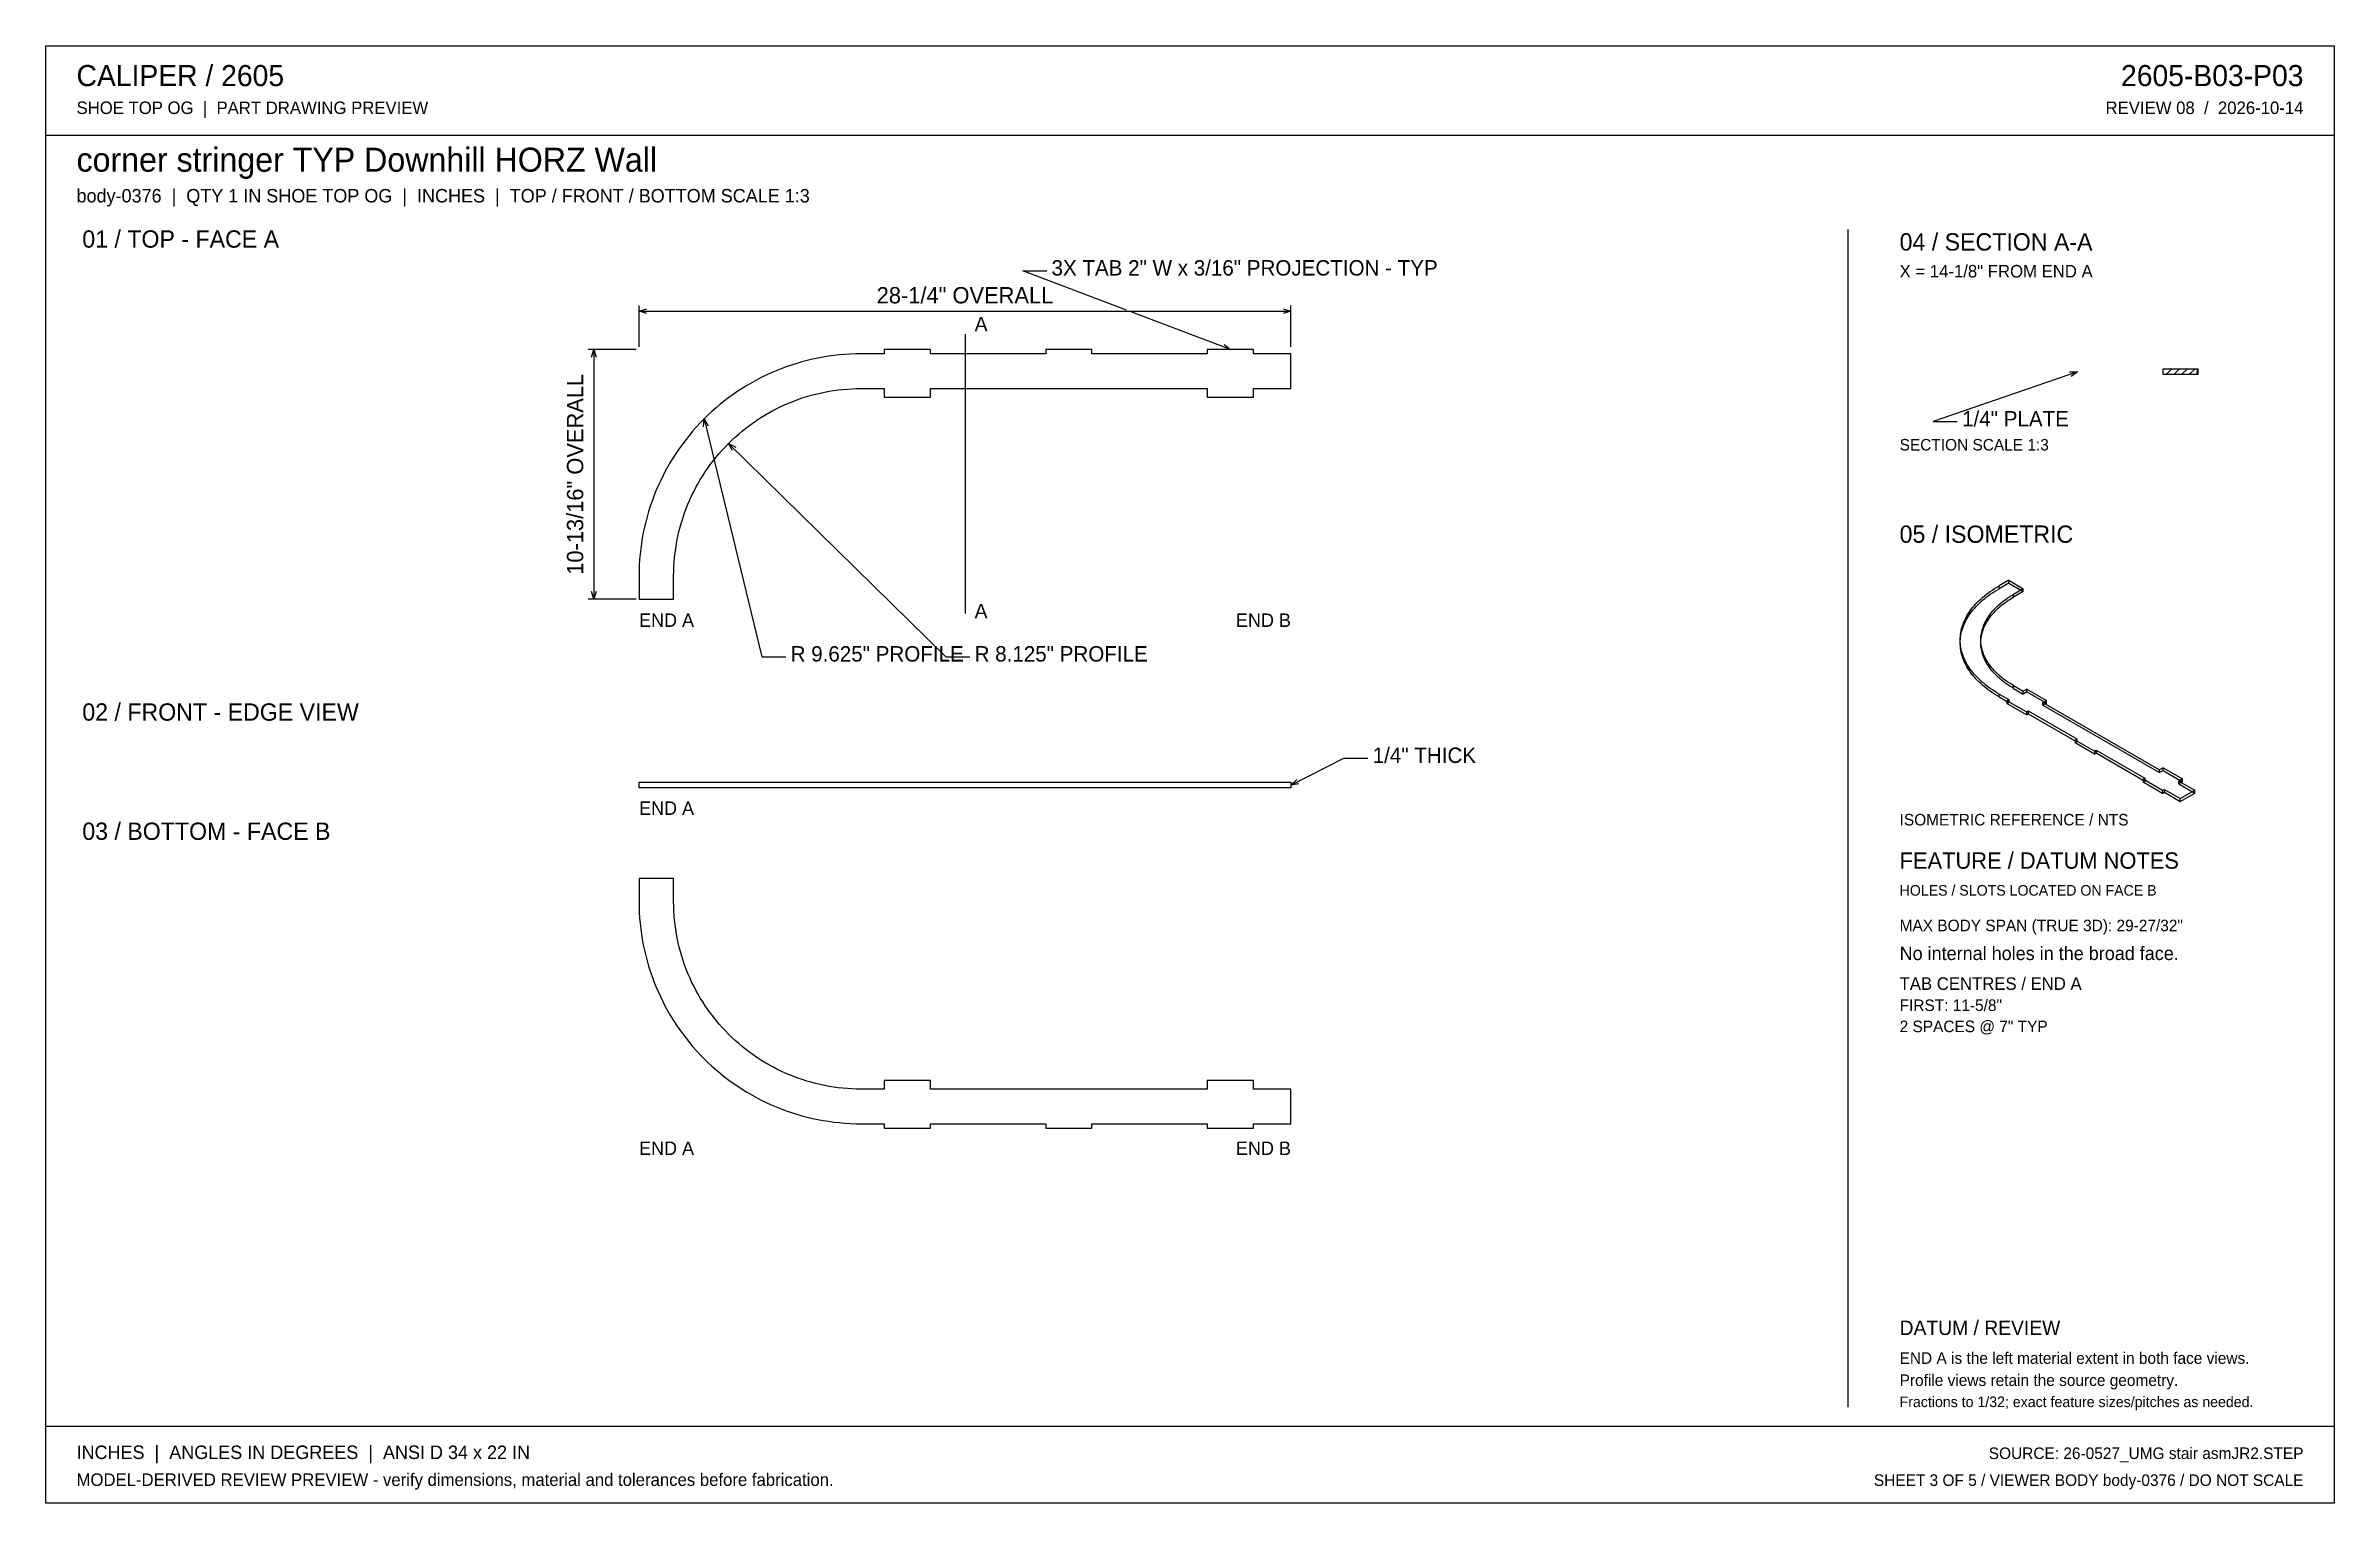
# Model space of a CAD drawing. Header units: inches. Extents: x 1.4 to 100.6, y 1.4 to 64.6.
import ezdxf
from ezdxf.enums import TextEntityAlignment as Align

# ---------------------------------------------------------------- set-up
doc = ezdxf.new("R2010")
doc.units = ezdxf.units.IN
doc.header["$MEASUREMENT"] = 0

msp = doc.modelspace()

# ---------------------------------------------------------------- linework, layer by layer
at = {"layer": 'ANNOTATION'}
for p, q in [((48.243, 53.128), (43.75, 54.833)), ((43.75, 54.833), (44.792, 54.833)), ((27.125, 51.542), (27.125, 53.333)), ((27.125, 53.083), (27.458, 53.188)), ((27.125, 53.083), (55.375, 53.083)), ((27.458, 52.979), (27.125, 53.083)), ((52.75, 51.417), (48.477, 53.039)), ((55.042, 53.188), (55.375, 53.083)), ((55.375, 53.083), (55.042, 52.979)), ((55.375, 51.542), (55.375, 53.333)), ((41.25, 52.083), (41.25, 39.979)), ((52.475, 51.632), (52.75, 51.417)), ((27, 51.417), (24.917, 51.417)), ((25.062, 51.083), (25.167, 51.417)), ((25.167, 51.417), (25.167, 40.604)), ((25.167, 51.417), (25.271, 51.083)), ((52.75, 51.417), (52.401, 51.438)), ((89.458, 50.458), (83.208, 48.292)), ((89.109, 50.448), (89.458, 50.458)), ((89.458, 50.458), (89.178, 50.251)), ((29.921, 48.062), (29.944, 48.41)), ((29.944, 48.41), (32.444, 38.104)), ((29.944, 48.41), (30.124, 48.111)), ((83.208, 48.292), (84.25, 48.292)), ((31.005, 47.349), (40.417, 38.104)), ((31.17, 47.042), (31.005, 47.349)), ((31.005, 47.349), (31.316, 47.19)), ((25.167, 40.604), (25.062, 40.937)), ((25.271, 40.937), (25.167, 40.604)), ((27, 40.604), (24.917, 40.604)), ((32.444, 38.104), (33.486, 38.104)), ((40.417, 38.104), (41.458, 38.104)), ((55.375, 32.542), (57.667, 33.708)), ((55.375, 32.542), (55.625, 32.786)), ((57.667, 33.708), (58.708, 33.708)), ((55.719, 32.6), (55.375, 32.542))]:
    msp.add_line(p, q, dxfattribs=at)
at = {"layer": 'OUTLINE'}
for p, q in [((1.417, 64.583), (100.583, 64.583)), ((1.417, 1.417), (1.417, 64.583)), ((100.583, 64.583), (100.583, 1.417)), ((1.417, 60.708), (100.583, 60.708)), ((79.5, 56.625), (79.5, 5.583)), ((33.286, 50.584), (33.067, 50.497)), ((33.507, 50.667), (33.286, 50.584)), ((33.731, 50.743), (33.507, 50.667)), ((33.956, 50.815), (33.731, 50.743)), ((34.183, 50.881), (33.956, 50.815)), ((34.411, 50.941), (34.183, 50.881)), ((34.641, 50.995), (34.411, 50.941)), ((34.872, 51.044), (34.641, 50.995)), ((35.104, 51.087), (34.872, 51.044)), ((35.338, 51.125), (35.104, 51.087)), ((35.572, 51.157), (35.338, 51.125)), ((35.807, 51.183), (35.572, 51.157)), ((36.042, 51.203), (35.807, 51.183)), ((36.278, 51.218), (36.042, 51.203)), ((36.514, 51.226), (36.278, 51.218)), ((36.75, 51.229), (36.514, 51.226)), ((37.75, 51.229), (36.75, 51.229)), ((39.75, 51.417), (37.75, 51.417)), ((37.75, 51.417), (37.75, 51.229)), ((39.75, 51.229), (39.75, 51.417)), ((44.75, 51.229), (39.75, 51.229)), ((46.75, 51.417), (44.75, 51.417)), ((44.75, 51.417), (44.75, 51.229)), ((46.75, 51.229), (46.75, 51.417)), ((51.75, 51.229), (46.75, 51.229)), ((53.75, 51.417), (51.75, 51.417)), ((51.75, 51.417), (51.75, 51.229)), ((53.75, 51.229), (53.75, 51.417)), ((55.375, 51.229), (53.75, 51.229)), ((55.375, 49.729), (55.375, 51.229)), ((93.177, 50.583), (94.677, 50.583)), ((93.177, 50.333), (93.177, 50.583)), ((93.302, 50.333), (93.552, 50.583)), ((93.635, 50.333), (93.885, 50.583)), ((93.969, 50.333), (94.219, 50.583)), ((94.302, 50.333), (94.552, 50.583)), ((94.635, 50.333), (94.677, 50.583)), ((94.677, 50.583), (94.677, 50.333)), ((31.403, 49.607), (31.208, 49.473)), ((31.601, 49.736), (31.403, 49.607)), ((31.802, 49.86), (31.601, 49.736)), ((32.006, 49.979), (31.802, 49.86)), ((32.213, 50.093), (32.006, 49.979)), ((32.422, 50.201), (32.213, 50.093)), ((32.635, 50.305), (32.422, 50.201)), ((32.85, 50.403), (32.635, 50.305)), ((33.067, 50.497), (32.85, 50.403)), ((35.165, 49.573), (35.361, 49.61)), ((35.361, 49.61), (35.558, 49.641)), ((35.558, 49.641), (35.755, 49.668)), ((35.755, 49.668), (35.954, 49.69)), ((35.954, 49.69), (36.152, 49.707)), ((36.152, 49.707), (36.351, 49.719)), ((36.351, 49.719), (36.551, 49.727)), ((36.551, 49.727), (36.75, 49.729)), ((36.75, 49.729), (37.75, 49.729)), ((37.75, 49.729), (37.75, 49.354)), ((39.75, 49.354), (39.75, 49.729)), ((39.75, 49.729), (51.75, 49.729)), ((51.75, 49.729), (51.75, 49.354)), ((53.75, 49.354), (53.75, 49.729)), ((53.75, 49.729), (55.375, 49.729)), ((94.677, 50.333), (93.177, 50.333)), ((30.286, 48.736), (30.113, 48.575)), ((30.463, 48.892), (30.286, 48.736)), ((30.644, 49.044), (30.463, 48.892)), ((30.828, 49.192), (30.644, 49.044)), ((31.016, 49.335), (30.828, 49.192)), ((31.208, 49.473), (31.016, 49.335)), ((32.573, 48.573), (32.745, 48.674)), ((32.745, 48.674), (32.92, 48.77)), ((32.92, 48.77), (33.097, 48.862)), ((33.097, 48.862), (33.276, 48.949)), ((33.276, 48.949), (33.457, 49.032)), ((33.457, 49.032), (33.641, 49.111)), ((33.641, 49.111), (33.826, 49.185)), ((33.826, 49.185), (34.013, 49.254)), ((34.013, 49.254), (34.201, 49.319)), ((34.201, 49.319), (34.391, 49.379)), ((34.391, 49.379), (34.583, 49.435)), ((34.583, 49.435), (34.776, 49.486)), ((34.776, 49.486), (34.97, 49.532)), ((34.97, 49.532), (35.165, 49.573)), ((37.75, 49.354), (39.75, 49.354)), ((51.75, 49.354), (53.75, 49.354)), ((29.31, 47.71), (29.162, 47.526)), ((29.462, 47.891), (29.31, 47.71)), ((29.618, 48.068), (29.462, 47.891)), ((29.779, 48.241), (29.618, 48.068)), ((29.944, 48.41), (29.779, 48.241)), ((30.113, 48.575), (29.944, 48.41)), ((31.147, 47.489), (31.294, 47.624)), ((31.294, 47.624), (31.443, 47.756)), ((31.443, 47.756), (31.596, 47.885)), ((31.596, 47.885), (31.751, 48.009)), ((31.751, 48.009), (31.91, 48.13)), ((31.91, 48.13), (32.072, 48.247)), ((32.072, 48.247), (32.236, 48.36)), ((32.236, 48.36), (32.403, 48.469)), ((32.403, 48.469), (32.573, 48.573)), ((28.618, 46.754), (28.494, 46.552)), ((28.747, 46.952), (28.618, 46.754)), ((28.881, 47.146), (28.747, 46.952)), ((29.019, 47.338), (28.881, 47.146)), ((29.162, 47.526), (29.019, 47.338)), ((30.345, 46.603), (30.469, 46.759)), ((30.469, 46.759), (30.598, 46.911)), ((30.598, 46.911), (30.73, 47.061)), ((30.73, 47.061), (30.865, 47.207)), ((30.865, 47.207), (31.005, 47.349)), ((31.005, 47.349), (31.147, 47.489)), ((28.049, 45.719), (27.951, 45.505)), ((28.153, 45.932), (28.049, 45.719)), ((28.262, 46.141), (28.153, 45.932)), ((28.375, 46.348), (28.262, 46.141)), ((28.494, 46.552), (28.375, 46.348)), ((29.681, 45.609), (29.781, 45.781)), ((29.781, 45.781), (29.886, 45.951)), ((29.886, 45.951), (29.994, 46.118)), ((29.994, 46.118), (30.107, 46.283)), ((30.107, 46.283), (30.224, 46.444)), ((30.224, 46.444), (30.345, 46.603)), ((27.688, 44.847), (27.611, 44.623)), ((27.77, 45.068), (27.688, 44.847)), ((27.858, 45.287), (27.77, 45.068)), ((27.951, 45.505), (27.858, 45.287)), ((29.169, 44.528), (29.243, 44.713)), ((29.243, 44.713), (29.322, 44.897)), ((29.322, 44.897), (29.405, 45.078)), ((29.405, 45.078), (29.493, 45.257)), ((29.493, 45.257), (29.584, 45.434)), ((29.584, 45.434), (29.681, 45.609)), ((27.359, 43.713), (27.31, 43.482)), ((27.413, 43.943), (27.359, 43.713)), ((27.474, 44.171), (27.413, 43.943)), ((27.539, 44.398), (27.474, 44.171)), ((27.611, 44.623), (27.539, 44.398)), ((28.868, 43.578), (28.919, 43.771)), ((28.919, 43.771), (28.975, 43.963)), ((28.975, 43.963), (29.035, 44.153)), ((29.035, 44.153), (29.1, 44.341)), ((29.1, 44.341), (29.169, 44.528)), ((27.197, 42.782), (27.171, 42.548)), ((27.229, 43.016), (27.197, 42.782)), ((27.267, 43.25), (27.229, 43.016)), ((27.31, 43.482), (27.267, 43.25)), ((28.686, 42.599), (28.713, 42.796)), ((28.713, 42.796), (28.745, 42.993)), ((28.745, 42.993), (28.781, 43.189)), ((28.781, 43.189), (28.822, 43.384)), ((28.822, 43.384), (28.868, 43.578)), ((27.128, 41.84), (27.125, 41.604)), ((27.137, 42.076), (27.128, 41.84)), ((27.151, 42.312), (27.137, 42.076)), ((27.171, 42.548), (27.151, 42.312)), ((28.625, 41.604), (28.627, 41.804)), ((28.627, 41.804), (28.635, 42.003)), ((28.635, 42.003), (28.647, 42.202)), ((28.647, 42.202), (28.664, 42.401)), ((28.664, 42.401), (28.686, 42.599)), ((27.125, 41.604), (27.125, 40.604)), ((28.625, 40.604), (28.625, 41.604)), ((85.266, 40.603), (85.343, 40.671)), ((85.343, 40.671), (85.423, 40.738)), ((85.423, 40.738), (85.505, 40.804)), ((85.423, 40.617), (85.505, 40.683)), ((85.505, 40.804), (85.591, 40.869)), ((85.505, 40.683), (85.591, 40.747)), ((85.591, 40.869), (85.679, 40.932)), ((85.591, 40.747), (85.679, 40.811)), ((85.679, 40.932), (85.769, 40.995)), ((85.679, 40.811), (85.769, 40.873)), ((85.769, 40.995), (85.863, 41.056)), ((85.769, 40.873), (85.863, 40.934)), ((85.863, 41.056), (85.958, 41.115)), ((85.863, 40.934), (85.958, 40.993)), ((85.958, 41.115), (86.057, 41.173)), ((85.958, 40.993), (86.057, 41.052)), ((86.478, 41.417), (86.057, 41.173)), ((86.478, 41.295), (86.057, 41.052)), ((86.057, 41.052), (86.057, 41.173)), ((86.446, 40.657), (86.525, 40.709)), ((86.478, 41.417), (87.111, 41.052)), ((86.478, 41.295), (86.478, 41.417)), ((86.478, 41.295), (87.111, 40.93)), ((86.525, 40.709), (86.606, 40.759)), ((86.606, 40.759), (86.689, 40.808)), ((86.606, 40.637), (86.689, 40.687)), ((87.111, 41.052), (86.689, 40.808)), ((87.111, 40.93), (86.689, 40.687)), ((86.689, 40.687), (86.689, 40.808)), ((87.111, 40.93), (87.111, 41.052)), ((27.125, 40.604), (28.625, 40.604)), ((84.548, 39.636), (84.584, 39.714)), ((84.584, 39.714), (84.623, 39.792)), ((84.584, 39.593), (84.623, 39.671)), ((84.623, 39.792), (84.666, 39.87)), ((84.623, 39.671), (84.666, 39.748)), ((84.666, 39.87), (84.712, 39.947)), ((84.666, 39.748), (84.712, 39.825)), ((84.712, 39.947), (84.761, 40.023)), ((84.712, 39.825), (84.761, 39.901)), ((84.761, 40.023), (84.813, 40.098)), ((84.761, 39.901), (84.813, 39.977)), ((84.813, 40.098), (84.868, 40.173)), ((84.813, 39.977), (84.868, 40.052)), ((84.868, 40.173), (84.927, 40.247)), ((84.868, 40.052), (84.927, 40.125)), ((84.927, 40.247), (84.989, 40.32)), ((84.927, 40.125), (84.989, 40.199)), ((84.989, 40.32), (85.054, 40.392)), ((84.989, 40.199), (85.054, 40.271)), ((85.054, 40.392), (85.122, 40.464)), ((85.054, 40.271), (85.122, 40.342)), ((85.122, 40.464), (85.193, 40.534)), ((85.122, 40.342), (85.193, 40.412)), ((85.193, 40.534), (85.266, 40.603)), ((85.193, 40.412), (85.266, 40.481)), ((85.266, 40.481), (85.343, 40.55)), ((85.343, 40.55), (85.423, 40.617)), ((85.479, 39.643), (85.515, 39.708)), ((85.515, 39.708), (85.554, 39.773)), ((85.554, 39.773), (85.595, 39.837)), ((85.554, 39.651), (85.595, 39.715)), ((85.595, 39.837), (85.639, 39.901)), ((85.595, 39.715), (85.639, 39.779)), ((85.639, 39.901), (85.686, 39.964)), ((85.639, 39.779), (85.686, 39.842)), ((85.686, 39.964), (85.736, 40.026)), ((85.686, 39.842), (85.736, 39.905)), ((85.736, 40.026), (85.788, 40.088)), ((85.736, 39.905), (85.788, 39.966)), ((85.788, 40.088), (85.842, 40.149)), ((85.788, 39.966), (85.842, 40.027)), ((85.842, 40.149), (85.9, 40.209)), ((85.842, 40.027), (85.9, 40.087)), ((85.9, 40.209), (85.96, 40.268)), ((85.9, 40.087), (85.96, 40.147)), ((85.96, 40.268), (86.022, 40.327)), ((85.96, 40.147), (86.022, 40.205)), ((86.022, 40.327), (86.087, 40.384)), ((86.022, 40.205), (86.087, 40.263)), ((86.087, 40.384), (86.154, 40.441)), ((86.087, 40.263), (86.154, 40.319)), ((86.154, 40.441), (86.224, 40.497)), ((86.154, 40.319), (86.224, 40.375)), ((86.224, 40.497), (86.296, 40.551)), ((86.224, 40.375), (86.296, 40.43)), ((86.296, 40.551), (86.37, 40.605)), ((86.296, 40.43), (86.37, 40.483)), ((86.37, 40.605), (86.446, 40.657)), ((86.37, 40.483), (86.446, 40.536)), ((86.446, 40.536), (86.525, 40.587)), ((86.525, 40.587), (86.606, 40.637)), ((84.376, 38.831), (84.378, 38.912)), ((84.378, 38.749), (84.376, 38.831)), ((84.376, 38.709), (84.378, 38.79)), ((84.378, 38.628), (84.376, 38.709)), ((84.378, 38.912), (84.383, 38.993)), ((84.378, 38.79), (84.383, 38.872)), ((84.383, 38.668), (84.378, 38.749)), ((84.383, 38.993), (84.392, 39.074)), ((84.383, 38.872), (84.392, 38.953)), ((84.392, 39.074), (84.404, 39.155)), ((84.392, 38.953), (84.404, 39.034)), ((84.404, 39.155), (84.419, 39.236)), ((84.404, 39.034), (84.419, 39.115)), ((84.419, 39.236), (84.438, 39.317)), ((84.419, 39.115), (84.438, 39.195)), ((84.438, 39.317), (84.461, 39.397)), ((84.438, 39.195), (84.461, 39.275)), ((84.461, 39.397), (84.486, 39.477)), ((84.461, 39.275), (84.486, 39.355)), ((84.486, 39.477), (84.516, 39.557)), ((84.486, 39.355), (84.516, 39.435)), ((84.516, 39.557), (84.548, 39.636)), ((84.516, 39.435), (84.548, 39.514)), ((84.548, 39.514), (84.584, 39.593)), ((85.27, 38.831), (85.272, 38.899)), ((85.272, 38.762), (85.27, 38.831)), ((85.27, 38.709), (85.272, 38.778)), ((85.272, 38.64), (85.27, 38.709)), ((85.272, 38.899), (85.276, 38.968)), ((85.272, 38.778), (85.276, 38.846)), ((85.276, 38.693), (85.272, 38.762)), ((85.276, 38.968), (85.284, 39.036)), ((85.276, 38.846), (85.284, 38.915)), ((85.284, 38.625), (85.276, 38.693)), ((85.284, 39.036), (85.294, 39.105)), ((85.284, 38.915), (85.294, 38.983)), ((85.294, 39.105), (85.307, 39.173)), ((85.294, 38.983), (85.307, 39.051)), ((85.307, 39.173), (85.323, 39.241)), ((85.307, 39.051), (85.323, 39.119)), ((85.323, 39.241), (85.342, 39.309)), ((85.323, 39.119), (85.342, 39.187)), ((85.342, 39.309), (85.364, 39.376)), ((85.342, 39.187), (85.364, 39.255)), ((85.364, 39.376), (85.388, 39.443)), ((85.364, 39.255), (85.388, 39.322)), ((85.388, 39.443), (85.416, 39.51)), ((85.388, 39.322), (85.416, 39.389)), ((85.416, 39.51), (85.446, 39.577)), ((85.416, 39.389), (85.446, 39.455)), ((85.446, 39.577), (85.479, 39.643)), ((85.446, 39.455), (85.479, 39.521)), ((85.479, 39.521), (85.515, 39.586)), ((85.515, 39.586), (85.554, 39.651)), ((84.383, 38.546), (84.378, 38.628)), ((84.392, 38.587), (84.383, 38.668)), ((84.392, 38.465), (84.383, 38.546)), ((84.404, 38.506), (84.392, 38.587)), ((84.404, 38.384), (84.392, 38.465)), ((84.419, 38.425), (84.404, 38.506)), ((84.419, 38.303), (84.404, 38.384)), ((84.438, 38.345), (84.419, 38.425)), ((84.438, 38.223), (84.419, 38.303)), ((84.461, 38.264), (84.438, 38.345)), ((84.461, 38.143), (84.438, 38.223)), ((84.486, 38.184), (84.461, 38.264)), ((84.486, 38.063), (84.461, 38.143)), ((84.516, 38.105), (84.486, 38.184)), ((84.516, 37.983), (84.486, 38.063)), ((84.548, 38.026), (84.516, 38.105)), ((84.548, 37.904), (84.516, 37.983)), ((84.584, 37.947), (84.548, 38.026)), ((84.584, 37.825), (84.548, 37.904)), ((84.623, 37.869), (84.584, 37.947)), ((84.623, 37.747), (84.584, 37.825)), ((84.666, 37.791), (84.623, 37.869)), ((84.666, 37.67), (84.623, 37.747)), ((84.712, 37.715), (84.666, 37.791)), ((84.761, 37.638), (84.712, 37.715)), ((85.276, 38.572), (85.272, 38.64)), ((85.284, 38.503), (85.276, 38.572)), ((85.294, 38.557), (85.284, 38.625)), ((85.294, 38.435), (85.284, 38.503)), ((85.307, 38.488), (85.294, 38.557)), ((85.307, 38.367), (85.294, 38.435)), ((85.323, 38.42), (85.307, 38.488)), ((85.323, 38.299), (85.307, 38.367)), ((85.342, 38.353), (85.323, 38.42)), ((85.342, 38.231), (85.323, 38.299)), ((85.364, 38.285), (85.342, 38.353)), ((85.364, 38.163), (85.342, 38.231)), ((85.388, 38.218), (85.364, 38.285)), ((85.388, 38.096), (85.364, 38.163)), ((85.416, 38.151), (85.388, 38.218)), ((85.416, 38.029), (85.388, 38.096)), ((85.446, 38.085), (85.416, 38.151)), ((85.446, 37.963), (85.416, 38.029)), ((85.479, 38.019), (85.446, 38.085)), ((85.479, 37.897), (85.446, 37.963)), ((85.515, 37.953), (85.479, 38.019)), ((85.515, 37.832), (85.479, 37.897)), ((85.554, 37.889), (85.515, 37.953)), ((85.554, 37.767), (85.515, 37.832)), ((85.595, 37.824), (85.554, 37.889)), ((85.595, 37.703), (85.554, 37.767)), ((85.639, 37.76), (85.595, 37.824)), ((85.639, 37.639), (85.595, 37.703)), ((85.686, 37.697), (85.639, 37.76)), ((85.736, 37.635), (85.686, 37.697)), ((84.712, 37.593), (84.666, 37.67)), ((84.761, 37.517), (84.712, 37.593)), ((84.813, 37.563), (84.761, 37.638)), ((84.813, 37.441), (84.761, 37.517)), ((84.868, 37.488), (84.813, 37.563)), ((84.868, 37.366), (84.813, 37.441)), ((84.927, 37.414), (84.868, 37.488)), ((84.927, 37.293), (84.868, 37.366)), ((84.989, 37.341), (84.927, 37.414)), ((84.989, 37.219), (84.927, 37.293)), ((85.054, 37.269), (84.989, 37.341)), ((85.054, 37.147), (84.989, 37.219)), ((85.122, 37.198), (85.054, 37.269)), ((85.122, 37.076), (85.054, 37.147)), ((85.193, 37.128), (85.122, 37.198)), ((85.193, 37.006), (85.122, 37.076)), ((85.266, 37.058), (85.193, 37.128)), ((85.266, 36.937), (85.193, 37.006)), ((85.343, 36.99), (85.266, 37.058)), ((85.343, 36.868), (85.266, 36.937)), ((85.423, 36.923), (85.343, 36.99)), ((85.423, 36.801), (85.343, 36.868)), ((85.505, 36.857), (85.423, 36.923)), ((85.505, 36.735), (85.423, 36.801)), ((85.591, 36.792), (85.505, 36.857)), ((85.591, 36.671), (85.505, 36.735)), ((85.679, 36.729), (85.591, 36.792)), ((85.686, 37.576), (85.639, 37.639)), ((85.769, 36.667), (85.679, 36.729)), ((85.736, 37.513), (85.686, 37.576)), ((85.788, 37.573), (85.736, 37.635)), ((85.788, 37.452), (85.736, 37.513)), ((85.842, 37.512), (85.788, 37.573)), ((85.842, 37.391), (85.788, 37.452)), ((85.9, 37.452), (85.842, 37.512)), ((85.9, 37.331), (85.842, 37.391)), ((85.96, 37.393), (85.9, 37.452)), ((85.96, 37.271), (85.9, 37.331)), ((86.022, 37.334), (85.96, 37.393)), ((86.022, 37.213), (85.96, 37.271)), ((86.087, 37.277), (86.022, 37.334)), ((86.087, 37.155), (86.022, 37.213)), ((86.154, 37.22), (86.087, 37.277)), ((86.154, 37.099), (86.087, 37.155)), ((86.224, 37.165), (86.154, 37.22)), ((86.224, 37.043), (86.154, 37.099)), ((86.296, 37.11), (86.224, 37.165)), ((86.296, 36.988), (86.224, 37.043)), ((86.37, 37.057), (86.296, 37.11)), ((86.37, 36.935), (86.296, 36.988)), ((86.446, 37.004), (86.37, 37.057)), ((86.446, 36.882), (86.37, 36.935)), ((86.525, 36.953), (86.446, 37.004)), ((86.525, 36.831), (86.446, 36.882)), ((86.606, 36.902), (86.525, 36.953)), ((86.606, 36.781), (86.525, 36.831)), ((86.689, 36.853), (86.606, 36.902)), ((86.689, 36.731), (86.606, 36.781)), ((86.689, 36.731), (86.689, 36.853)), ((86.689, 36.853), (87.111, 36.61)), ((86.689, 36.731), (87.111, 36.488)), ((87.269, 36.701), (87.111, 36.61)), ((87.269, 36.701), (88.112, 36.214)), ((87.269, 36.579), (87.269, 36.701)), ((85.679, 36.607), (85.591, 36.671)), ((85.769, 36.545), (85.679, 36.607)), ((85.863, 36.606), (85.769, 36.667)), ((85.863, 36.484), (85.769, 36.545)), ((85.958, 36.546), (85.863, 36.606)), ((85.958, 36.425), (85.863, 36.484)), ((86.057, 36.488), (85.958, 36.546)), ((86.057, 36.366), (85.958, 36.425)), ((86.057, 36.488), (86.478, 36.245)), ((86.057, 36.366), (86.057, 36.488)), ((86.057, 36.366), (86.478, 36.123)), ((86.399, 36.199), (86.478, 36.245)), ((86.399, 36.199), (86.399, 36.077)), ((87.242, 35.712), (86.399, 36.199)), ((86.399, 36.077), (86.478, 36.123)), ((87.242, 35.591), (86.399, 36.077)), ((86.478, 36.245), (86.478, 36.123)), ((87.111, 36.488), (87.111, 36.61)), ((87.269, 36.579), (87.111, 36.488)), ((87.242, 35.712), (87.321, 35.758)), ((87.242, 35.712), (87.242, 35.591)), ((87.269, 36.579), (88.112, 36.093)), ((87.321, 35.758), (89.429, 34.541)), ((87.321, 35.758), (87.321, 35.636)), ((88.112, 36.214), (87.954, 36.123)), ((87.954, 36.123), (93.012, 33.202)), ((87.954, 36.001), (87.954, 36.123)), ((88.112, 36.093), (87.954, 36.001)), ((87.954, 36.001), (93.012, 33.081)), ((88.112, 36.093), (88.112, 36.214)), ((87.242, 35.591), (87.321, 35.636)), ((87.321, 35.636), (89.429, 34.419)), ((89.35, 34.495), (89.429, 34.541)), ((90.193, 34.009), (89.35, 34.495)), ((89.35, 34.495), (89.35, 34.374)), ((89.35, 34.374), (89.429, 34.419)), ((90.193, 33.887), (89.35, 34.374)), ((89.429, 34.541), (89.429, 34.419)), ((90.193, 34.009), (90.272, 34.054)), ((90.193, 34.009), (90.193, 33.887)), ((90.193, 33.887), (90.272, 33.933)), ((90.272, 34.054), (90.272, 33.933)), ((90.272, 34.054), (92.38, 32.837)), ((90.272, 33.933), (92.38, 32.716)), ((92.301, 32.792), (92.38, 32.837)), ((92.301, 32.792), (92.301, 32.67)), ((93.144, 32.305), (92.301, 32.792)), ((92.38, 32.837), (92.38, 32.716)), ((93.17, 33.294), (93.012, 33.202)), ((93.012, 33.081), (93.012, 33.202)), ((93.17, 33.172), (93.012, 33.081)), ((93.17, 33.294), (94.014, 32.807)), ((93.17, 33.172), (93.17, 33.294)), ((93.17, 33.172), (94.014, 32.685)), ((94.014, 32.807), (93.855, 32.716)), ((94.014, 32.685), (94.014, 32.807)), ((27.125, 32.667), (55.375, 32.667)), ((27.125, 32.417), (27.125, 32.667)), ((55.375, 32.417), (27.125, 32.417)), ((55.375, 32.667), (55.375, 32.417)), ((92.301, 32.67), (92.38, 32.716)), ((93.144, 32.183), (92.301, 32.67)), ((93.144, 32.305), (93.223, 32.351)), ((93.144, 32.305), (93.144, 32.183)), ((93.144, 32.183), (93.223, 32.229)), ((93.223, 32.351), (93.223, 32.229)), ((93.223, 32.351), (93.908, 31.955)), ((93.223, 32.229), (93.908, 31.833)), ((93.855, 32.594), (93.855, 32.716)), ((93.855, 32.716), (94.54, 32.32)), ((94.014, 32.685), (93.855, 32.594)), ((93.855, 32.594), (94.54, 32.198)), ((93.908, 31.955), (94.54, 32.32)), ((93.908, 31.833), (94.54, 32.198)), ((93.908, 31.833), (93.908, 31.955)), ((94.54, 32.198), (94.54, 32.32)), ((28.625, 28.49), (27.125, 28.49)), ((27.125, 28.49), (27.125, 27.49)), ((28.625, 27.49), (28.625, 28.49)), ((27.125, 27.49), (27.128, 27.253)), ((27.128, 27.253), (27.137, 27.017)), ((27.137, 27.017), (27.151, 26.782)), ((27.151, 26.782), (27.171, 26.546)), ((28.627, 27.29), (28.625, 27.49)), ((28.635, 27.091), (28.627, 27.29)), ((28.647, 26.892), (28.635, 27.091)), ((28.664, 26.693), (28.647, 26.892)), ((27.171, 26.546), (27.197, 26.311)), ((27.197, 26.311), (27.229, 26.077)), ((27.229, 26.077), (27.267, 25.844)), ((27.267, 25.844), (27.31, 25.612)), ((28.686, 26.495), (28.664, 26.693)), ((28.713, 26.297), (28.686, 26.495)), ((28.745, 26.101), (28.713, 26.297)), ((28.781, 25.904), (28.745, 26.101)), ((28.822, 25.709), (28.781, 25.904)), ((27.31, 25.612), (27.359, 25.381)), ((27.359, 25.381), (27.413, 25.151)), ((27.413, 25.151), (27.474, 24.922)), ((27.474, 24.922), (27.539, 24.696)), ((28.868, 25.515), (28.822, 25.709)), ((28.919, 25.323), (28.868, 25.515)), ((28.975, 25.131), (28.919, 25.323)), ((29.035, 24.941), (28.975, 25.131)), ((29.1, 24.752), (29.035, 24.941)), ((27.539, 24.696), (27.611, 24.47)), ((27.611, 24.47), (27.688, 24.247)), ((27.688, 24.247), (27.77, 24.026)), ((27.77, 24.026), (27.858, 23.806)), ((27.858, 23.806), (27.951, 23.589)), ((29.169, 24.565), (29.1, 24.752)), ((29.243, 24.38), (29.169, 24.565)), ((29.322, 24.197), (29.243, 24.38)), ((29.405, 24.016), (29.322, 24.197)), ((29.493, 23.836), (29.405, 24.016)), ((29.584, 23.659), (29.493, 23.836)), ((27.951, 23.589), (28.049, 23.374)), ((28.049, 23.374), (28.153, 23.162)), ((28.153, 23.162), (28.262, 22.952)), ((28.262, 22.952), (28.375, 22.745)), ((29.681, 23.485), (29.584, 23.659)), ((29.781, 23.312), (29.681, 23.485)), ((29.886, 23.143), (29.781, 23.312)), ((29.994, 22.976), (29.886, 23.143)), ((30.107, 22.811), (29.994, 22.976)), ((30.224, 22.65), (30.107, 22.811)), ((28.375, 22.745), (28.494, 22.541)), ((28.494, 22.541), (28.618, 22.34)), ((28.618, 22.34), (28.747, 22.142)), ((28.747, 22.142), (28.881, 21.947)), ((28.881, 21.947), (29.019, 21.756)), ((30.345, 22.491), (30.224, 22.65)), ((30.469, 22.335), (30.345, 22.491)), ((30.598, 22.183), (30.469, 22.335)), ((30.73, 22.033), (30.598, 22.183)), ((30.865, 21.887), (30.73, 22.033)), ((31.005, 21.744), (30.865, 21.887)), ((29.019, 21.756), (29.162, 21.568)), ((29.162, 21.568), (29.31, 21.384)), ((29.31, 21.384), (29.462, 21.203)), ((29.462, 21.203), (29.618, 21.026)), ((29.618, 21.026), (29.779, 20.853)), ((29.779, 20.853), (29.944, 20.684)), ((31.147, 21.605), (31.005, 21.744)), ((31.294, 21.469), (31.147, 21.605)), ((31.443, 21.337), (31.294, 21.469)), ((31.596, 21.209), (31.443, 21.337)), ((31.751, 21.084), (31.596, 21.209)), ((31.91, 20.964), (31.751, 21.084)), ((32.072, 20.847), (31.91, 20.964)), ((32.236, 20.734), (32.072, 20.847)), ((29.944, 20.684), (30.113, 20.519)), ((30.113, 20.519), (30.286, 20.358)), ((30.286, 20.358), (30.463, 20.201)), ((30.463, 20.201), (30.644, 20.049)), ((30.644, 20.049), (30.828, 19.902)), ((30.828, 19.902), (31.016, 19.759)), ((32.403, 20.625), (32.236, 20.734)), ((32.573, 20.521), (32.403, 20.625)), ((32.745, 20.42), (32.573, 20.521)), ((32.92, 20.324), (32.745, 20.42)), ((33.097, 20.232), (32.92, 20.324)), ((33.276, 20.145), (33.097, 20.232)), ((33.457, 20.062), (33.276, 20.145)), ((33.641, 19.983), (33.457, 20.062)), ((33.826, 19.909), (33.641, 19.983)), ((34.013, 19.84), (33.826, 19.909)), ((34.201, 19.775), (34.013, 19.84)), ((31.016, 19.759), (31.208, 19.62)), ((31.208, 19.62), (31.403, 19.487)), ((31.403, 19.487), (31.601, 19.358)), ((31.601, 19.358), (31.802, 19.234)), ((31.802, 19.234), (32.006, 19.115)), ((32.006, 19.115), (32.213, 19.001)), ((32.213, 19.001), (32.422, 18.892)), ((32.422, 18.892), (32.635, 18.789)), ((34.391, 19.714), (34.201, 19.775)), ((34.583, 19.659), (34.391, 19.714)), ((34.776, 19.608), (34.583, 19.659)), ((34.97, 19.562), (34.776, 19.608)), ((35.165, 19.521), (34.97, 19.562)), ((35.361, 19.484), (35.165, 19.521)), ((35.558, 19.453), (35.361, 19.484)), ((35.755, 19.426), (35.558, 19.453)), ((35.954, 19.404), (35.755, 19.426)), ((36.152, 19.387), (35.954, 19.404)), ((36.351, 19.374), (36.152, 19.387)), ((36.551, 19.367), (36.351, 19.374)), ((36.75, 19.365), (36.551, 19.367)), ((37.75, 19.365), (36.75, 19.365)), ((39.75, 19.74), (37.75, 19.74)), ((37.75, 19.74), (37.75, 19.365)), ((39.75, 19.365), (39.75, 19.74)), ((51.75, 19.365), (39.75, 19.365)), ((53.75, 19.74), (51.75, 19.74)), ((51.75, 19.74), (51.75, 19.365)), ((53.75, 19.365), (53.75, 19.74)), ((55.375, 19.365), (53.75, 19.365)), ((55.375, 17.865), (55.375, 19.365)), ((32.635, 18.789), (32.85, 18.69)), ((32.85, 18.69), (33.067, 18.597)), ((33.067, 18.597), (33.286, 18.51)), ((33.286, 18.51), (33.507, 18.427)), ((33.507, 18.427), (33.731, 18.35)), ((33.731, 18.35), (33.956, 18.279)), ((33.956, 18.279), (34.183, 18.213)), ((34.183, 18.213), (34.411, 18.153)), ((34.411, 18.153), (34.641, 18.098)), ((34.641, 18.098), (34.872, 18.05)), ((34.872, 18.05), (35.104, 18.006)), ((35.104, 18.006), (35.338, 17.969)), ((35.338, 17.969), (35.572, 17.937)), ((35.572, 17.937), (35.807, 17.911)), ((35.807, 17.911), (36.042, 17.891)), ((36.042, 17.891), (36.278, 17.876)), ((36.278, 17.876), (36.514, 17.867)), ((36.514, 17.867), (36.75, 17.865)), ((36.75, 17.865), (37.75, 17.865)), ((37.75, 17.865), (37.75, 17.677)), ((39.75, 17.677), (39.75, 17.865)), ((39.75, 17.865), (44.75, 17.865)), ((44.75, 17.865), (44.75, 17.677)), ((46.75, 17.677), (46.75, 17.865)), ((46.75, 17.865), (51.75, 17.865)), ((51.75, 17.865), (51.75, 17.677)), ((53.75, 17.677), (53.75, 17.865)), ((53.75, 17.865), (55.375, 17.865)), ((37.75, 17.677), (39.75, 17.677)), ((44.75, 17.677), (46.75, 17.677)), ((51.75, 17.677), (53.75, 17.677)), ((1.417, 4.75), (100.583, 4.75)), ((100.583, 1.417), (1.417, 1.417))]:
    msp.add_line(p, q, dxfattribs=at)

# ---------------------------------------------------------------- texts
at = {"layer": 'ANNOTATION'}
for s, height, p in [('CALIPER / 2605', 0.91667, (2.75, 62.833)), ('SHOE TOP OG  |  PART DRAWING PREVIEW', 0.54167, (2.75, 61.625)), ('corner stringer TYP Downhill HORZ Wall', 1.04167, (2.75, 59.125)), ('body-0376  |  QTY 1 IN SHOE TOP OG  |  INCHES  |  TOP / FRONT / BOTTOM SCALE 1:3', 0.58333, (2.75, 57.792)), ('01 / TOP - FACE A', 0.75, (3, 55.833)), ('04 / SECTION A-A', 0.75, (81.75, 55.708)), ('3X TAB 2" W x 3/16" PROJECTION - TYP', 0.66667, (45, 54.625)), ('X = 14-1/8" FROM END A', 0.54167, (81.75, 54.542)), ('A', 0.625, (41.667, 52.208)), ('1/4" PLATE', 0.6667, (84.458, 48.083)), ('SECTION SCALE 1:3', 0.5, (81.75, 47.042)), ('05 / ISOMETRIC', 0.75, (81.75, 43.042)), ('END A', 0.5833, (27.125, 39.396)), ('A', 0.625, (41.667, 39.771)), ('R 9.625" PROFILE', 0.66667, (33.694, 37.896)), ('R 8.125" PROFILE', 0.66667, (41.667, 37.896)), ('02 / FRONT - EDGE VIEW', 0.75, (3, 35.333)), ('1/4" THICK', 0.6667, (58.917, 33.5)), ('END A', 0.5833, (27.125, 31.25)), ('03 / BOTTOM - FACE B', 0.75, (3, 30.167)), ('ISOMETRIC REFERENCE / NTS', 0.5, (81.75, 30.792)), ('FEATURE / DATUM NOTES', 0.70833, (81.75, 28.917)), ('HOLES / SLOTS LOCATED ON FACE B', 0.45833, (81.75, 27.75)), ('MAX BODY SPAN (TRUE 3D): 29-27/32"', 0.5, (81.75, 26.208)), ('No internal holes in the broad face.', 0.58333, (81.75, 24.958)), ('TAB CENTRES / END A', 0.54167, (81.75, 23.667)), ('FIRST: 11-5/8"', 0.5, (81.75, 22.75)), ('2 SPACES @ 7" TYP', 0.5, (81.75, 21.833)), ('END A', 0.5833, (27.125, 16.51)), ('DATUM / REVIEW', 0.625, (81.75, 8.708)), ('END A is the left material extent in both face views.', 0.5, (81.75, 7.458)), ('Profile views retain the source geometry.', 0.5, (81.75, 6.5)), ('Fractions to 1/32; exact feature sizes/pitches as needed.', 0.45833, (81.75, 5.583)), ('INCHES  |  ANGLES IN DEGREES  |  ANSI D 34 x 22 IN', 0.58333, (2.75, 3.333)), ('MODEL-DERIVED REVIEW PREVIEW - verify dimensions, material and tolerances before fabrication.', 0.54167, (2.75, 2.167))]:
    msp.add_text(s, height=height, dxfattribs=at).set_placement(p)
for s, height, p in [('2605-B03-P03', 0.91667, (99.25, 62.833)), ('REVIEW 08  /  2026-10-14', 0.54167, (99.25, 61.625)), ('END B', 0.5833, (55.375, 39.396)), ('END B', 0.5833, (55.375, 16.51)), ('SOURCE: 26-0527_UMG stair asmJR2.STEP', 0.5, (99.25, 3.333)), ('SHEET 3 OF 5 / VIEWER BODY body-0376 / DO NOT SCALE', 0.5, (99.25, 2.167))]:
    msp.add_text(s, height=height, dxfattribs=at).set_placement(p, align=Align.RIGHT)
msp.add_text('28-1/4" OVERALL', height=0.70833, dxfattribs=at).set_placement((41.25, 53.417), align=Align.CENTER)
msp.add_text('10-13/16" OVERALL', height=0.70833, rotation=90, dxfattribs=at).set_placement((24.708, 46.01), align=Align.CENTER)

doc.saveas('drawing.dxf')
